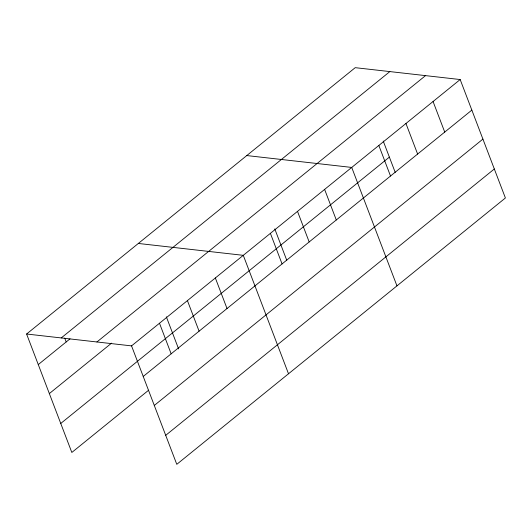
<?xml version="1.0" encoding="UTF-8"?>
<svg xmlns="http://www.w3.org/2000/svg" width="532" height="532" viewBox="0 0 532 532"><rect width="100%" height="100%" fill="white"/><g stroke="black" fill="none" stroke-linecap="round" stroke-linejoin="round"><path stroke-width="0.8" d="M26.6 334.016L355.216 67.67L460.173 79.541L505.4 197.984L176.784 464.33L131.55 345.886L26.6 334.016L71.827 452.459L148.641 390.202M61.233 337.933L389.85 71.587M38.271 364.58L70.011 338.851M96.917 341.97L425.534 75.624M49.343 393.58L111.56 343.153M131.55 345.886L460.173 79.541M60.754 423.459L389.371 157.113M143.228 376.45L471.844 110.104M154.3 405.451L482.916 139.105M165.711 435.329L494.328 168.983M246.775 155.563L351.725 167.434L396.958 285.877M138.327 243.457L243.284 255.333L288.51 373.777M433.061 101.512L444.732 132.082M405.949 123.49L417.62 154.054M383.226 141.02L395.203 172.375M378.837 145.462L390.508 176.025M324.613 189.412L336.291 219.975M297.508 211.384L309.178 241.947M274.785 228.92L286.755 260.268M270.396 233.355L282.066 263.919M215.354 277.97L227.024 308.533M187.417 300.607L199.088 331.177M166.343 316.813L178.606 348.926M159.487 323.25L171.158 353.813M64.744 338.119L66.201 341.936"/></g></svg>
